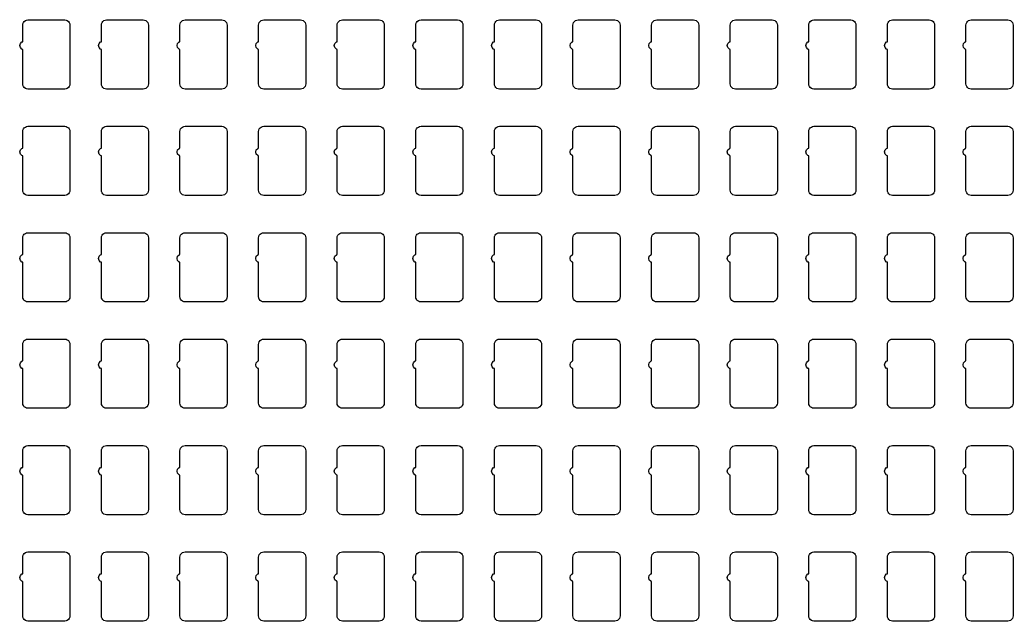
# Model space of a CAD drawing. Extents: x 11 to 212, y 11 to 212.
# Drawn here: x 143.25 to 165.55, y 97.29 to 110.78 of the extents above; entities that cross this region are included whole.
import ezdxf

# ---------------------------------------------------------------- set-up
doc = ezdxf.new("R2010")
doc.units = 0
doc.layers.add('C2', color=7, linetype='continuous')

msp = doc.modelspace()

# ---------------------------------------------------------------- linework, layer by layer
at = {"layer": 'C2'}
for points in [[(144.259, 110.782), (144.289, 110.778), (144.318, 110.767), (144.342, 110.748), (144.361, 110.724), (144.372, 110.695), (144.376, 110.665), (144.376, 109.347), (144.372, 109.317), (144.361, 109.288), (144.342, 109.264), (144.318, 109.245), (144.289, 109.233), (144.259, 109.229), (143.435, 109.229), (143.405, 109.233), (143.376, 109.245), (143.352, 109.264), (143.333, 109.288), (143.322, 109.317), (143.318, 109.347), (143.318, 110.12), (143.3, 110.124), (143.266, 110.159), (143.253, 110.206), (143.266, 110.253), (143.3, 110.287), (143.318, 110.292), (143.318, 110.665), (143.322, 110.695), (143.333, 110.724), (143.352, 110.748), (143.376, 110.767), (143.405, 110.778), (143.435, 110.782)], [(146.024, 110.782), (146.054, 110.778), (146.082, 110.767), (146.107, 110.748), (146.125, 110.724), (146.137, 110.695), (146.141, 110.665), (146.141, 109.347), (146.137, 109.317), (146.125, 109.288), (146.107, 109.264), (146.082, 109.245), (146.054, 109.233), (146.024, 109.229), (145.2, 109.229), (145.17, 109.233), (145.141, 109.245), (145.117, 109.264), (145.098, 109.288), (145.086, 109.317), (145.082, 109.347), (145.082, 110.12), (145.065, 110.124), (145.03, 110.159), (145.018, 110.206), (145.03, 110.253), (145.065, 110.287), (145.082, 110.292), (145.082, 110.665), (145.086, 110.695), (145.098, 110.724), (145.117, 110.748), (145.141, 110.767), (145.17, 110.778), (145.2, 110.782)], [(147.788, 110.782), (147.819, 110.778), (147.847, 110.767), (147.871, 110.748), (147.89, 110.724), (147.902, 110.695), (147.906, 110.665), (147.906, 109.347), (147.902, 109.317), (147.89, 109.288), (147.871, 109.264), (147.847, 109.245), (147.819, 109.233), (147.788, 109.229), (146.965, 109.229), (146.934, 109.233), (146.906, 109.245), (146.882, 109.264), (146.863, 109.288), (146.851, 109.317), (146.847, 109.347), (146.847, 110.12), (146.829, 110.124), (146.795, 110.159), (146.782, 110.206), (146.795, 110.253), (146.829, 110.287), (146.847, 110.292), (146.847, 110.665), (146.851, 110.695), (146.863, 110.724), (146.882, 110.748), (146.906, 110.767), (146.934, 110.778), (146.965, 110.782)], [(149.553, 110.782), (149.583, 110.778), (149.612, 110.767), (149.636, 110.748), (149.655, 110.724), (149.667, 110.695), (149.671, 110.665), (149.671, 109.347), (149.667, 109.317), (149.655, 109.288), (149.636, 109.264), (149.612, 109.245), (149.583, 109.233), (149.553, 109.229), (148.729, 109.229), (148.699, 109.233), (148.671, 109.245), (148.646, 109.264), (148.628, 109.288), (148.616, 109.317), (148.612, 109.347), (148.612, 110.12), (148.594, 110.124), (148.56, 110.159), (148.547, 110.206), (148.56, 110.253), (148.594, 110.287), (148.612, 110.292), (148.612, 110.665), (148.616, 110.695), (148.628, 110.724), (148.646, 110.748), (148.671, 110.767), (148.699, 110.778), (148.729, 110.782)], [(151.318, 110.782), (151.348, 110.778), (151.376, 110.767), (151.401, 110.748), (151.42, 110.724), (151.431, 110.695), (151.435, 110.665), (151.435, 109.347), (151.431, 109.317), (151.42, 109.288), (151.401, 109.264), (151.376, 109.245), (151.348, 109.233), (151.318, 109.229), (150.494, 109.229), (150.464, 109.233), (150.435, 109.245), (150.411, 109.264), (150.392, 109.288), (150.38, 109.317), (150.376, 109.347), (150.376, 110.12), (150.359, 110.124), (150.324, 110.159), (150.312, 110.206), (150.324, 110.253), (150.359, 110.287), (150.376, 110.292), (150.376, 110.665), (150.38, 110.695), (150.392, 110.724), (150.411, 110.748), (150.435, 110.767), (150.464, 110.778), (150.494, 110.782)], [(153.082, 110.782), (153.113, 110.778), (153.141, 110.767), (153.166, 110.748), (153.184, 110.724), (153.196, 110.695), (153.2, 110.665), (153.2, 109.347), (153.196, 109.317), (153.184, 109.288), (153.166, 109.264), (153.141, 109.245), (153.113, 109.233), (153.082, 109.229), (152.259, 109.229), (152.228, 109.233), (152.2, 109.245), (152.176, 109.264), (152.157, 109.288), (152.145, 109.317), (152.141, 109.347), (152.141, 110.12), (152.124, 110.124), (152.089, 110.159), (152.076, 110.206), (152.089, 110.253), (152.124, 110.287), (152.141, 110.292), (152.141, 110.665), (152.145, 110.695), (152.157, 110.724), (152.176, 110.748), (152.2, 110.767), (152.228, 110.778), (152.259, 110.782)], [(154.847, 110.782), (154.878, 110.778), (154.906, 110.767), (154.93, 110.748), (154.949, 110.724), (154.961, 110.695), (154.965, 110.665), (154.965, 109.347), (154.961, 109.317), (154.949, 109.288), (154.93, 109.264), (154.906, 109.245), (154.878, 109.233), (154.847, 109.229), (154.024, 109.229), (153.993, 109.233), (153.965, 109.245), (153.94, 109.264), (153.922, 109.288), (153.91, 109.317), (153.906, 109.347), (153.906, 110.12), (153.888, 110.124), (153.854, 110.159), (153.841, 110.206), (153.854, 110.253), (153.888, 110.287), (153.906, 110.292), (153.906, 110.665), (153.91, 110.695), (153.922, 110.724), (153.94, 110.748), (153.965, 110.767), (153.993, 110.778), (154.024, 110.782)], [(156.612, 110.782), (156.642, 110.778), (156.671, 110.767), (156.695, 110.748), (156.714, 110.724), (156.725, 110.695), (156.729, 110.665), (156.729, 109.347), (156.725, 109.317), (156.714, 109.288), (156.695, 109.264), (156.671, 109.245), (156.642, 109.233), (156.612, 109.229), (155.788, 109.229), (155.758, 109.233), (155.729, 109.245), (155.705, 109.264), (155.686, 109.288), (155.675, 109.317), (155.671, 109.347), (155.671, 110.12), (155.653, 110.124), (155.618, 110.159), (155.606, 110.206), (155.618, 110.253), (155.653, 110.287), (155.671, 110.292), (155.671, 110.665), (155.675, 110.695), (155.686, 110.724), (155.705, 110.748), (155.729, 110.767), (155.758, 110.778), (155.788, 110.782)], [(158.376, 110.782), (158.407, 110.778), (158.435, 110.767), (158.46, 110.748), (158.478, 110.724), (158.49, 110.695), (158.494, 110.665), (158.494, 109.347), (158.49, 109.317), (158.478, 109.288), (158.46, 109.264), (158.435, 109.245), (158.407, 109.233), (158.376, 109.229), (157.553, 109.229), (157.522, 109.233), (157.494, 109.245), (157.47, 109.264), (157.451, 109.288), (157.439, 109.317), (157.435, 109.347), (157.435, 110.12), (157.418, 110.124), (157.383, 110.159), (157.371, 110.206), (157.383, 110.253), (157.418, 110.287), (157.435, 110.292), (157.435, 110.665), (157.439, 110.695), (157.451, 110.724), (157.47, 110.748), (157.494, 110.767), (157.522, 110.778), (157.553, 110.782)], [(160.141, 110.782), (160.172, 110.778), (160.2, 110.767), (160.224, 110.748), (160.243, 110.724), (160.255, 110.695), (160.259, 110.665), (160.259, 109.347), (160.255, 109.317), (160.243, 109.288), (160.224, 109.264), (160.2, 109.245), (160.172, 109.233), (160.141, 109.229), (159.318, 109.229), (159.287, 109.233), (159.259, 109.245), (159.234, 109.264), (159.216, 109.288), (159.204, 109.317), (159.2, 109.347), (159.2, 110.12), (159.182, 110.124), (159.148, 110.159), (159.135, 110.206), (159.148, 110.253), (159.182, 110.287), (159.2, 110.292), (159.2, 110.665), (159.204, 110.695), (159.216, 110.724), (159.234, 110.748), (159.259, 110.767), (159.287, 110.778), (159.318, 110.782)], [(161.906, 110.782), (161.936, 110.778), (161.965, 110.767), (161.989, 110.748), (162.008, 110.724), (162.02, 110.695), (162.024, 110.665), (162.024, 109.347), (162.02, 109.317), (162.008, 109.288), (161.989, 109.264), (161.965, 109.245), (161.936, 109.233), (161.906, 109.229), (161.082, 109.229), (161.052, 109.233), (161.024, 109.245), (160.999, 109.264), (160.98, 109.288), (160.969, 109.317), (160.965, 109.347), (160.965, 110.12), (160.947, 110.124), (160.913, 110.159), (160.9, 110.206), (160.913, 110.253), (160.947, 110.287), (160.965, 110.292), (160.965, 110.665), (160.969, 110.695), (160.98, 110.724), (160.999, 110.748), (161.024, 110.767), (161.052, 110.778), (161.082, 110.782)], [(163.671, 110.782), (163.701, 110.778), (163.729, 110.767), (163.754, 110.748), (163.772, 110.724), (163.784, 110.695), (163.788, 110.665), (163.788, 109.347), (163.784, 109.317), (163.772, 109.288), (163.754, 109.264), (163.729, 109.245), (163.701, 109.233), (163.671, 109.229), (162.847, 109.229), (162.817, 109.233), (162.788, 109.245), (162.764, 109.264), (162.745, 109.288), (162.733, 109.317), (162.729, 109.347), (162.729, 110.12), (162.712, 110.124), (162.677, 110.159), (162.665, 110.206), (162.677, 110.253), (162.712, 110.287), (162.729, 110.292), (162.729, 110.665), (162.733, 110.695), (162.745, 110.724), (162.764, 110.748), (162.788, 110.767), (162.817, 110.778), (162.847, 110.782)], [(165.435, 110.782), (165.466, 110.778), (165.494, 110.767), (165.518, 110.748), (165.537, 110.724), (165.549, 110.695), (165.553, 110.665), (165.553, 109.347), (165.549, 109.317), (165.537, 109.288), (165.518, 109.264), (165.494, 109.245), (165.466, 109.233), (165.435, 109.229), (164.612, 109.229), (164.581, 109.233), (164.553, 109.245), (164.529, 109.264), (164.51, 109.288), (164.498, 109.317), (164.494, 109.347), (164.494, 110.12), (164.476, 110.124), (164.442, 110.159), (164.429, 110.206), (164.442, 110.253), (164.476, 110.287), (164.494, 110.292), (164.494, 110.665), (164.498, 110.695), (164.51, 110.724), (164.529, 110.748), (164.553, 110.767), (164.581, 110.778), (164.612, 110.782)], [(144.259, 108.394), (144.289, 108.39), (144.318, 108.378), (144.342, 108.36), (144.361, 108.335), (144.372, 108.307), (144.376, 108.276), (144.376, 106.959), (144.372, 106.928), (144.361, 106.9), (144.342, 106.876), (144.318, 106.857), (144.289, 106.845), (144.259, 106.841), (143.435, 106.841), (143.405, 106.845), (143.376, 106.857), (143.352, 106.876), (143.333, 106.9), (143.322, 106.928), (143.318, 106.959), (143.318, 107.731), (143.3, 107.736), (143.266, 107.771), (143.253, 107.818), (143.266, 107.865), (143.3, 107.899), (143.318, 107.904), (143.318, 108.276), (143.322, 108.307), (143.333, 108.335), (143.352, 108.36), (143.376, 108.378), (143.405, 108.39), (143.435, 108.394)], [(146.024, 108.394), (146.054, 108.39), (146.082, 108.378), (146.107, 108.36), (146.125, 108.335), (146.137, 108.307), (146.141, 108.276), (146.141, 106.959), (146.137, 106.928), (146.125, 106.9), (146.107, 106.876), (146.082, 106.857), (146.054, 106.845), (146.024, 106.841), (145.2, 106.841), (145.17, 106.845), (145.141, 106.857), (145.117, 106.876), (145.098, 106.9), (145.086, 106.928), (145.082, 106.959), (145.082, 107.731), (145.065, 107.736), (145.03, 107.771), (145.018, 107.818), (145.03, 107.865), (145.065, 107.899), (145.082, 107.904), (145.082, 108.276), (145.086, 108.307), (145.098, 108.335), (145.117, 108.36), (145.141, 108.378), (145.17, 108.39), (145.2, 108.394)], [(147.788, 108.394), (147.819, 108.39), (147.847, 108.378), (147.871, 108.36), (147.89, 108.335), (147.902, 108.307), (147.906, 108.276), (147.906, 106.959), (147.902, 106.928), (147.89, 106.9), (147.871, 106.876), (147.847, 106.857), (147.819, 106.845), (147.788, 106.841), (146.965, 106.841), (146.934, 106.845), (146.906, 106.857), (146.882, 106.876), (146.863, 106.9), (146.851, 106.928), (146.847, 106.959), (146.847, 107.731), (146.829, 107.736), (146.795, 107.771), (146.782, 107.818), (146.795, 107.865), (146.829, 107.899), (146.847, 107.904), (146.847, 108.276), (146.851, 108.307), (146.863, 108.335), (146.882, 108.36), (146.906, 108.378), (146.934, 108.39), (146.965, 108.394)], [(149.553, 108.394), (149.583, 108.39), (149.612, 108.378), (149.636, 108.36), (149.655, 108.335), (149.667, 108.307), (149.671, 108.276), (149.671, 106.959), (149.667, 106.928), (149.655, 106.9), (149.636, 106.876), (149.612, 106.857), (149.583, 106.845), (149.553, 106.841), (148.729, 106.841), (148.699, 106.845), (148.671, 106.857), (148.646, 106.876), (148.628, 106.9), (148.616, 106.928), (148.612, 106.959), (148.612, 107.731), (148.594, 107.736), (148.56, 107.771), (148.547, 107.818), (148.56, 107.865), (148.594, 107.899), (148.612, 107.904), (148.612, 108.276), (148.616, 108.307), (148.628, 108.335), (148.646, 108.36), (148.671, 108.378), (148.699, 108.39), (148.729, 108.394)], [(151.318, 108.394), (151.348, 108.39), (151.376, 108.378), (151.401, 108.36), (151.42, 108.335), (151.431, 108.307), (151.435, 108.276), (151.435, 106.959), (151.431, 106.928), (151.42, 106.9), (151.401, 106.876), (151.376, 106.857), (151.348, 106.845), (151.318, 106.841), (150.494, 106.841), (150.464, 106.845), (150.435, 106.857), (150.411, 106.876), (150.392, 106.9), (150.38, 106.928), (150.376, 106.959), (150.376, 107.731), (150.359, 107.736), (150.324, 107.771), (150.312, 107.818), (150.324, 107.865), (150.359, 107.899), (150.376, 107.904), (150.376, 108.276), (150.38, 108.307), (150.392, 108.335), (150.411, 108.36), (150.435, 108.378), (150.464, 108.39), (150.494, 108.394)], [(153.082, 108.394), (153.113, 108.39), (153.141, 108.378), (153.166, 108.36), (153.184, 108.335), (153.196, 108.307), (153.2, 108.276), (153.2, 106.959), (153.196, 106.928), (153.184, 106.9), (153.166, 106.876), (153.141, 106.857), (153.113, 106.845), (153.082, 106.841), (152.259, 106.841), (152.228, 106.845), (152.2, 106.857), (152.176, 106.876), (152.157, 106.9), (152.145, 106.928), (152.141, 106.959), (152.141, 107.731), (152.124, 107.736), (152.089, 107.771), (152.076, 107.818), (152.089, 107.865), (152.124, 107.899), (152.141, 107.904), (152.141, 108.276), (152.145, 108.307), (152.157, 108.335), (152.176, 108.36), (152.2, 108.378), (152.228, 108.39), (152.259, 108.394)], [(154.847, 108.394), (154.878, 108.39), (154.906, 108.378), (154.93, 108.36), (154.949, 108.335), (154.961, 108.307), (154.965, 108.276), (154.965, 106.959), (154.961, 106.928), (154.949, 106.9), (154.93, 106.876), (154.906, 106.857), (154.878, 106.845), (154.847, 106.841), (154.024, 106.841), (153.993, 106.845), (153.965, 106.857), (153.94, 106.876), (153.922, 106.9), (153.91, 106.928), (153.906, 106.959), (153.906, 107.731), (153.888, 107.736), (153.854, 107.771), (153.841, 107.818), (153.854, 107.865), (153.888, 107.899), (153.906, 107.904), (153.906, 108.276), (153.91, 108.307), (153.922, 108.335), (153.94, 108.36), (153.965, 108.378), (153.993, 108.39), (154.024, 108.394)], [(156.612, 108.394), (156.642, 108.39), (156.671, 108.378), (156.695, 108.36), (156.714, 108.335), (156.725, 108.307), (156.729, 108.276), (156.729, 106.959), (156.725, 106.928), (156.714, 106.9), (156.695, 106.876), (156.671, 106.857), (156.642, 106.845), (156.612, 106.841), (155.788, 106.841), (155.758, 106.845), (155.729, 106.857), (155.705, 106.876), (155.686, 106.9), (155.675, 106.928), (155.671, 106.959), (155.671, 107.731), (155.653, 107.736), (155.618, 107.771), (155.606, 107.818), (155.618, 107.865), (155.653, 107.899), (155.671, 107.904), (155.671, 108.276), (155.675, 108.307), (155.686, 108.335), (155.705, 108.36), (155.729, 108.378), (155.758, 108.39), (155.788, 108.394)], [(158.376, 108.394), (158.407, 108.39), (158.435, 108.378), (158.46, 108.36), (158.478, 108.335), (158.49, 108.307), (158.494, 108.276), (158.494, 106.959), (158.49, 106.928), (158.478, 106.9), (158.46, 106.876), (158.435, 106.857), (158.407, 106.845), (158.376, 106.841), (157.553, 106.841), (157.522, 106.845), (157.494, 106.857), (157.47, 106.876), (157.451, 106.9), (157.439, 106.928), (157.435, 106.959), (157.435, 107.731), (157.418, 107.736), (157.383, 107.771), (157.371, 107.818), (157.383, 107.865), (157.418, 107.899), (157.435, 107.904), (157.435, 108.276), (157.439, 108.307), (157.451, 108.335), (157.47, 108.36), (157.494, 108.378), (157.522, 108.39), (157.553, 108.394)], [(160.141, 108.394), (160.172, 108.39), (160.2, 108.378), (160.224, 108.36), (160.243, 108.335), (160.255, 108.307), (160.259, 108.276), (160.259, 106.959), (160.255, 106.928), (160.243, 106.9), (160.224, 106.876), (160.2, 106.857), (160.172, 106.845), (160.141, 106.841), (159.318, 106.841), (159.287, 106.845), (159.259, 106.857), (159.234, 106.876), (159.216, 106.9), (159.204, 106.928), (159.2, 106.959), (159.2, 107.731), (159.182, 107.736), (159.148, 107.771), (159.135, 107.818), (159.148, 107.865), (159.182, 107.899), (159.2, 107.904), (159.2, 108.276), (159.204, 108.307), (159.216, 108.335), (159.234, 108.36), (159.259, 108.378), (159.287, 108.39), (159.318, 108.394)], [(161.906, 108.394), (161.936, 108.39), (161.965, 108.378), (161.989, 108.36), (162.008, 108.335), (162.02, 108.307), (162.024, 108.276), (162.024, 106.959), (162.02, 106.928), (162.008, 106.9), (161.989, 106.876), (161.965, 106.857), (161.936, 106.845), (161.906, 106.841), (161.082, 106.841), (161.052, 106.845), (161.024, 106.857), (160.999, 106.876), (160.98, 106.9), (160.969, 106.928), (160.965, 106.959), (160.965, 107.731), (160.947, 107.736), (160.913, 107.771), (160.9, 107.818), (160.913, 107.865), (160.947, 107.899), (160.965, 107.904), (160.965, 108.276), (160.969, 108.307), (160.98, 108.335), (160.999, 108.36), (161.024, 108.378), (161.052, 108.39), (161.082, 108.394)], [(163.671, 108.394), (163.701, 108.39), (163.729, 108.378), (163.754, 108.36), (163.772, 108.335), (163.784, 108.307), (163.788, 108.276), (163.788, 106.959), (163.784, 106.928), (163.772, 106.9), (163.754, 106.876), (163.729, 106.857), (163.701, 106.845), (163.671, 106.841), (162.847, 106.841), (162.817, 106.845), (162.788, 106.857), (162.764, 106.876), (162.745, 106.9), (162.733, 106.928), (162.729, 106.959), (162.729, 107.731), (162.712, 107.736), (162.677, 107.771), (162.665, 107.818), (162.677, 107.865), (162.712, 107.899), (162.729, 107.904), (162.729, 108.276), (162.733, 108.307), (162.745, 108.335), (162.764, 108.36), (162.788, 108.378), (162.817, 108.39), (162.847, 108.394)], [(165.435, 108.394), (165.466, 108.39), (165.494, 108.378), (165.518, 108.36), (165.537, 108.335), (165.549, 108.307), (165.553, 108.276), (165.553, 106.959), (165.549, 106.928), (165.537, 106.9), (165.518, 106.876), (165.494, 106.857), (165.466, 106.845), (165.435, 106.841), (164.612, 106.841), (164.581, 106.845), (164.553, 106.857), (164.529, 106.876), (164.51, 106.9), (164.498, 106.928), (164.494, 106.959), (164.494, 107.731), (164.476, 107.736), (164.442, 107.771), (164.429, 107.818), (164.442, 107.865), (164.476, 107.899), (164.494, 107.904), (164.494, 108.276), (164.498, 108.307), (164.51, 108.335), (164.529, 108.36), (164.553, 108.378), (164.581, 108.39), (164.612, 108.394)], [(144.259, 106.006), (144.289, 106.002), (144.318, 105.99), (144.342, 105.971), (144.361, 105.947), (144.372, 105.919), (144.376, 105.888), (144.376, 104.571), (144.372, 104.54), (144.361, 104.512), (144.342, 104.487), (144.318, 104.469), (144.289, 104.457), (144.259, 104.453), (143.435, 104.453), (143.405, 104.457), (143.376, 104.469), (143.352, 104.487), (143.333, 104.512), (143.322, 104.54), (143.318, 104.571), (143.318, 105.343), (143.3, 105.348), (143.266, 105.382), (143.253, 105.429), (143.266, 105.476), (143.3, 105.511), (143.318, 105.516), (143.318, 105.888), (143.322, 105.919), (143.333, 105.947), (143.352, 105.971), (143.376, 105.99), (143.405, 106.002), (143.435, 106.006)], [(146.024, 106.006), (146.054, 106.002), (146.082, 105.99), (146.107, 105.971), (146.125, 105.947), (146.137, 105.919), (146.141, 105.888), (146.141, 104.571), (146.137, 104.54), (146.125, 104.512), (146.107, 104.487), (146.082, 104.469), (146.054, 104.457), (146.024, 104.453), (145.2, 104.453), (145.17, 104.457), (145.141, 104.469), (145.117, 104.487), (145.098, 104.512), (145.086, 104.54), (145.082, 104.571), (145.082, 105.343), (145.065, 105.348), (145.03, 105.382), (145.018, 105.429), (145.03, 105.476), (145.065, 105.511), (145.082, 105.516), (145.082, 105.888), (145.086, 105.919), (145.098, 105.947), (145.117, 105.971), (145.141, 105.99), (145.17, 106.002), (145.2, 106.006)], [(147.788, 106.006), (147.819, 106.002), (147.847, 105.99), (147.871, 105.971), (147.89, 105.947), (147.902, 105.919), (147.906, 105.888), (147.906, 104.571), (147.902, 104.54), (147.89, 104.512), (147.871, 104.487), (147.847, 104.469), (147.819, 104.457), (147.788, 104.453), (146.965, 104.453), (146.934, 104.457), (146.906, 104.469), (146.882, 104.487), (146.863, 104.512), (146.851, 104.54), (146.847, 104.571), (146.847, 105.343), (146.829, 105.348), (146.795, 105.382), (146.782, 105.429), (146.795, 105.476), (146.829, 105.511), (146.847, 105.516), (146.847, 105.888), (146.851, 105.919), (146.863, 105.947), (146.882, 105.971), (146.906, 105.99), (146.934, 106.002), (146.965, 106.006)], [(149.553, 106.006), (149.583, 106.002), (149.612, 105.99), (149.636, 105.971), (149.655, 105.947), (149.667, 105.919), (149.671, 105.888), (149.671, 104.571), (149.667, 104.54), (149.655, 104.512), (149.636, 104.487), (149.612, 104.469), (149.583, 104.457), (149.553, 104.453), (148.729, 104.453), (148.699, 104.457), (148.671, 104.469), (148.646, 104.487), (148.628, 104.512), (148.616, 104.54), (148.612, 104.571), (148.612, 105.343), (148.594, 105.348), (148.56, 105.382), (148.547, 105.429), (148.56, 105.476), (148.594, 105.511), (148.612, 105.516), (148.612, 105.888), (148.616, 105.919), (148.628, 105.947), (148.646, 105.971), (148.671, 105.99), (148.699, 106.002), (148.729, 106.006)], [(151.318, 106.006), (151.348, 106.002), (151.376, 105.99), (151.401, 105.971), (151.42, 105.947), (151.431, 105.919), (151.435, 105.888), (151.435, 104.571), (151.431, 104.54), (151.42, 104.512), (151.401, 104.487), (151.376, 104.469), (151.348, 104.457), (151.318, 104.453), (150.494, 104.453), (150.464, 104.457), (150.435, 104.469), (150.411, 104.487), (150.392, 104.512), (150.38, 104.54), (150.376, 104.571), (150.376, 105.343), (150.359, 105.348), (150.324, 105.382), (150.312, 105.429), (150.324, 105.476), (150.359, 105.511), (150.376, 105.516), (150.376, 105.888), (150.38, 105.919), (150.392, 105.947), (150.411, 105.971), (150.435, 105.99), (150.464, 106.002), (150.494, 106.006)], [(153.082, 106.006), (153.113, 106.002), (153.141, 105.99), (153.166, 105.971), (153.184, 105.947), (153.196, 105.919), (153.2, 105.888), (153.2, 104.571), (153.196, 104.54), (153.184, 104.512), (153.166, 104.487), (153.141, 104.469), (153.113, 104.457), (153.082, 104.453), (152.259, 104.453), (152.228, 104.457), (152.2, 104.469), (152.176, 104.487), (152.157, 104.512), (152.145, 104.54), (152.141, 104.571), (152.141, 105.343), (152.124, 105.348), (152.089, 105.382), (152.076, 105.429), (152.089, 105.476), (152.124, 105.511), (152.141, 105.516), (152.141, 105.888), (152.145, 105.919), (152.157, 105.947), (152.176, 105.971), (152.2, 105.99), (152.228, 106.002), (152.259, 106.006)], [(154.847, 106.006), (154.878, 106.002), (154.906, 105.99), (154.93, 105.971), (154.949, 105.947), (154.961, 105.919), (154.965, 105.888), (154.965, 104.571), (154.961, 104.54), (154.949, 104.512), (154.93, 104.487), (154.906, 104.469), (154.878, 104.457), (154.847, 104.453), (154.024, 104.453), (153.993, 104.457), (153.965, 104.469), (153.94, 104.487), (153.922, 104.512), (153.91, 104.54), (153.906, 104.571), (153.906, 105.343), (153.888, 105.348), (153.854, 105.382), (153.841, 105.429), (153.854, 105.476), (153.888, 105.511), (153.906, 105.516), (153.906, 105.888), (153.91, 105.919), (153.922, 105.947), (153.94, 105.971), (153.965, 105.99), (153.993, 106.002), (154.024, 106.006)], [(156.612, 106.006), (156.642, 106.002), (156.671, 105.99), (156.695, 105.971), (156.714, 105.947), (156.725, 105.919), (156.729, 105.888), (156.729, 104.571), (156.725, 104.54), (156.714, 104.512), (156.695, 104.487), (156.671, 104.469), (156.642, 104.457), (156.612, 104.453), (155.788, 104.453), (155.758, 104.457), (155.729, 104.469), (155.705, 104.487), (155.686, 104.512), (155.675, 104.54), (155.671, 104.571), (155.671, 105.343), (155.653, 105.348), (155.618, 105.382), (155.606, 105.429), (155.618, 105.476), (155.653, 105.511), (155.671, 105.516), (155.671, 105.888), (155.675, 105.919), (155.686, 105.947), (155.705, 105.971), (155.729, 105.99), (155.758, 106.002), (155.788, 106.006)], [(158.376, 106.006), (158.407, 106.002), (158.435, 105.99), (158.46, 105.971), (158.478, 105.947), (158.49, 105.919), (158.494, 105.888), (158.494, 104.571), (158.49, 104.54), (158.478, 104.512), (158.46, 104.487), (158.435, 104.469), (158.407, 104.457), (158.376, 104.453), (157.553, 104.453), (157.522, 104.457), (157.494, 104.469), (157.47, 104.487), (157.451, 104.512), (157.439, 104.54), (157.435, 104.571), (157.435, 105.343), (157.418, 105.348), (157.383, 105.382), (157.371, 105.429), (157.383, 105.476), (157.418, 105.511), (157.435, 105.516), (157.435, 105.888), (157.439, 105.919), (157.451, 105.947), (157.47, 105.971), (157.494, 105.99), (157.522, 106.002), (157.553, 106.006)], [(160.141, 106.006), (160.172, 106.002), (160.2, 105.99), (160.224, 105.971), (160.243, 105.947), (160.255, 105.919), (160.259, 105.888), (160.259, 104.571), (160.255, 104.54), (160.243, 104.512), (160.224, 104.487), (160.2, 104.469), (160.172, 104.457), (160.141, 104.453), (159.318, 104.453), (159.287, 104.457), (159.259, 104.469), (159.234, 104.487), (159.216, 104.512), (159.204, 104.54), (159.2, 104.571), (159.2, 105.343), (159.182, 105.348), (159.148, 105.382), (159.135, 105.429), (159.148, 105.476), (159.182, 105.511), (159.2, 105.516), (159.2, 105.888), (159.204, 105.919), (159.216, 105.947), (159.234, 105.971), (159.259, 105.99), (159.287, 106.002), (159.318, 106.006)], [(161.906, 106.006), (161.936, 106.002), (161.965, 105.99), (161.989, 105.971), (162.008, 105.947), (162.02, 105.919), (162.024, 105.888), (162.024, 104.571), (162.02, 104.54), (162.008, 104.512), (161.989, 104.487), (161.965, 104.469), (161.936, 104.457), (161.906, 104.453), (161.082, 104.453), (161.052, 104.457), (161.024, 104.469), (160.999, 104.487), (160.98, 104.512), (160.969, 104.54), (160.965, 104.571), (160.965, 105.343), (160.947, 105.348), (160.913, 105.382), (160.9, 105.429), (160.913, 105.476), (160.947, 105.511), (160.965, 105.516), (160.965, 105.888), (160.969, 105.919), (160.98, 105.947), (160.999, 105.971), (161.024, 105.99), (161.052, 106.002), (161.082, 106.006)], [(163.671, 106.006), (163.701, 106.002), (163.729, 105.99), (163.754, 105.971), (163.772, 105.947), (163.784, 105.919), (163.788, 105.888), (163.788, 104.571), (163.784, 104.54), (163.772, 104.512), (163.754, 104.487), (163.729, 104.469), (163.701, 104.457), (163.671, 104.453), (162.847, 104.453), (162.817, 104.457), (162.788, 104.469), (162.764, 104.487), (162.745, 104.512), (162.733, 104.54), (162.729, 104.571), (162.729, 105.343), (162.712, 105.348), (162.677, 105.382), (162.665, 105.429), (162.677, 105.476), (162.712, 105.511), (162.729, 105.516), (162.729, 105.888), (162.733, 105.919), (162.745, 105.947), (162.764, 105.971), (162.788, 105.99), (162.817, 106.002), (162.847, 106.006)], [(165.435, 106.006), (165.466, 106.002), (165.494, 105.99), (165.518, 105.971), (165.537, 105.947), (165.549, 105.919), (165.553, 105.888), (165.553, 104.571), (165.549, 104.54), (165.537, 104.512), (165.518, 104.487), (165.494, 104.469), (165.466, 104.457), (165.435, 104.453), (164.612, 104.453), (164.581, 104.457), (164.553, 104.469), (164.529, 104.487), (164.51, 104.512), (164.498, 104.54), (164.494, 104.571), (164.494, 105.343), (164.476, 105.348), (164.442, 105.382), (164.429, 105.429), (164.442, 105.476), (164.476, 105.511), (164.494, 105.516), (164.494, 105.888), (164.498, 105.919), (164.51, 105.947), (164.529, 105.971), (164.553, 105.99), (164.581, 106.002), (164.612, 106.006)], [(144.259, 103.618), (144.289, 103.614), (144.318, 103.602), (144.342, 103.583), (144.361, 103.559), (144.372, 103.53), (144.376, 103.5), (144.376, 102.182), (144.372, 102.152), (144.361, 102.124), (144.342, 102.099), (144.318, 102.08), (144.289, 102.069), (144.259, 102.065), (143.435, 102.065), (143.405, 102.069), (143.376, 102.08), (143.352, 102.099), (143.333, 102.124), (143.322, 102.152), (143.318, 102.182), (143.318, 102.955), (143.3, 102.96), (143.266, 102.994), (143.253, 103.041), (143.266, 103.088), (143.3, 103.123), (143.318, 103.127), (143.318, 103.5), (143.322, 103.53), (143.333, 103.559), (143.352, 103.583), (143.376, 103.602), (143.405, 103.614), (143.435, 103.618)], [(146.024, 103.618), (146.054, 103.614), (146.082, 103.602), (146.107, 103.583), (146.125, 103.559), (146.137, 103.53), (146.141, 103.5), (146.141, 102.182), (146.137, 102.152), (146.125, 102.124), (146.107, 102.099), (146.082, 102.08), (146.054, 102.069), (146.024, 102.065), (145.2, 102.065), (145.17, 102.069), (145.141, 102.08), (145.117, 102.099), (145.098, 102.124), (145.086, 102.152), (145.082, 102.182), (145.082, 102.955), (145.065, 102.96), (145.03, 102.994), (145.018, 103.041), (145.03, 103.088), (145.065, 103.123), (145.082, 103.127), (145.082, 103.5), (145.086, 103.53), (145.098, 103.559), (145.117, 103.583), (145.141, 103.602), (145.17, 103.614), (145.2, 103.618)], [(147.788, 103.618), (147.819, 103.614), (147.847, 103.602), (147.871, 103.583), (147.89, 103.559), (147.902, 103.53), (147.906, 103.5), (147.906, 102.182), (147.902, 102.152), (147.89, 102.124), (147.871, 102.099), (147.847, 102.08), (147.819, 102.069), (147.788, 102.065), (146.965, 102.065), (146.934, 102.069), (146.906, 102.08), (146.882, 102.099), (146.863, 102.124), (146.851, 102.152), (146.847, 102.182), (146.847, 102.955), (146.829, 102.96), (146.795, 102.994), (146.782, 103.041), (146.795, 103.088), (146.829, 103.123), (146.847, 103.127), (146.847, 103.5), (146.851, 103.53), (146.863, 103.559), (146.882, 103.583), (146.906, 103.602), (146.934, 103.614), (146.965, 103.618)], [(149.553, 103.618), (149.583, 103.614), (149.612, 103.602), (149.636, 103.583), (149.655, 103.559), (149.667, 103.53), (149.671, 103.5), (149.671, 102.182), (149.667, 102.152), (149.655, 102.124), (149.636, 102.099), (149.612, 102.08), (149.583, 102.069), (149.553, 102.065), (148.729, 102.065), (148.699, 102.069), (148.671, 102.08), (148.646, 102.099), (148.628, 102.124), (148.616, 102.152), (148.612, 102.182), (148.612, 102.955), (148.594, 102.96), (148.56, 102.994), (148.547, 103.041), (148.56, 103.088), (148.594, 103.123), (148.612, 103.127), (148.612, 103.5), (148.616, 103.53), (148.628, 103.559), (148.646, 103.583), (148.671, 103.602), (148.699, 103.614), (148.729, 103.618)], [(151.318, 103.618), (151.348, 103.614), (151.376, 103.602), (151.401, 103.583), (151.42, 103.559), (151.431, 103.53), (151.435, 103.5), (151.435, 102.182), (151.431, 102.152), (151.42, 102.124), (151.401, 102.099), (151.376, 102.08), (151.348, 102.069), (151.318, 102.065), (150.494, 102.065), (150.464, 102.069), (150.435, 102.08), (150.411, 102.099), (150.392, 102.124), (150.38, 102.152), (150.376, 102.182), (150.376, 102.955), (150.359, 102.96), (150.324, 102.994), (150.312, 103.041), (150.324, 103.088), (150.359, 103.123), (150.376, 103.127), (150.376, 103.5), (150.38, 103.53), (150.392, 103.559), (150.411, 103.583), (150.435, 103.602), (150.464, 103.614), (150.494, 103.618)], [(153.082, 103.618), (153.113, 103.614), (153.141, 103.602), (153.166, 103.583), (153.184, 103.559), (153.196, 103.53), (153.2, 103.5), (153.2, 102.182), (153.196, 102.152), (153.184, 102.124), (153.166, 102.099), (153.141, 102.08), (153.113, 102.069), (153.082, 102.065), (152.259, 102.065), (152.228, 102.069), (152.2, 102.08), (152.176, 102.099), (152.157, 102.124), (152.145, 102.152), (152.141, 102.182), (152.141, 102.955), (152.124, 102.96), (152.089, 102.994), (152.076, 103.041), (152.089, 103.088), (152.124, 103.123), (152.141, 103.127), (152.141, 103.5), (152.145, 103.53), (152.157, 103.559), (152.176, 103.583), (152.2, 103.602), (152.228, 103.614), (152.259, 103.618)], [(154.847, 103.618), (154.878, 103.614), (154.906, 103.602), (154.93, 103.583), (154.949, 103.559), (154.961, 103.53), (154.965, 103.5), (154.965, 102.182), (154.961, 102.152), (154.949, 102.124), (154.93, 102.099), (154.906, 102.08), (154.878, 102.069), (154.847, 102.065), (154.024, 102.065), (153.993, 102.069), (153.965, 102.08), (153.94, 102.099), (153.922, 102.124), (153.91, 102.152), (153.906, 102.182), (153.906, 102.955), (153.888, 102.96), (153.854, 102.994), (153.841, 103.041), (153.854, 103.088), (153.888, 103.123), (153.906, 103.127), (153.906, 103.5), (153.91, 103.53), (153.922, 103.559), (153.94, 103.583), (153.965, 103.602), (153.993, 103.614), (154.024, 103.618)], [(156.612, 103.618), (156.642, 103.614), (156.671, 103.602), (156.695, 103.583), (156.714, 103.559), (156.725, 103.53), (156.729, 103.5), (156.729, 102.182), (156.725, 102.152), (156.714, 102.124), (156.695, 102.099), (156.671, 102.08), (156.642, 102.069), (156.612, 102.065), (155.788, 102.065), (155.758, 102.069), (155.729, 102.08), (155.705, 102.099), (155.686, 102.124), (155.675, 102.152), (155.671, 102.182), (155.671, 102.955), (155.653, 102.96), (155.618, 102.994), (155.606, 103.041), (155.618, 103.088), (155.653, 103.123), (155.671, 103.127), (155.671, 103.5), (155.675, 103.53), (155.686, 103.559), (155.705, 103.583), (155.729, 103.602), (155.758, 103.614), (155.788, 103.618)], [(158.376, 103.618), (158.407, 103.614), (158.435, 103.602), (158.46, 103.583), (158.478, 103.559), (158.49, 103.53), (158.494, 103.5), (158.494, 102.182), (158.49, 102.152), (158.478, 102.124), (158.46, 102.099), (158.435, 102.08), (158.407, 102.069), (158.376, 102.065), (157.553, 102.065), (157.522, 102.069), (157.494, 102.08), (157.47, 102.099), (157.451, 102.124), (157.439, 102.152), (157.435, 102.182), (157.435, 102.955), (157.418, 102.96), (157.383, 102.994), (157.371, 103.041), (157.383, 103.088), (157.418, 103.123), (157.435, 103.127), (157.435, 103.5), (157.439, 103.53), (157.451, 103.559), (157.47, 103.583), (157.494, 103.602), (157.522, 103.614), (157.553, 103.618)], [(160.141, 103.618), (160.172, 103.614), (160.2, 103.602), (160.224, 103.583), (160.243, 103.559), (160.255, 103.53), (160.259, 103.5), (160.259, 102.182), (160.255, 102.152), (160.243, 102.124), (160.224, 102.099), (160.2, 102.08), (160.172, 102.069), (160.141, 102.065), (159.318, 102.065), (159.287, 102.069), (159.259, 102.08), (159.234, 102.099), (159.216, 102.124), (159.204, 102.152), (159.2, 102.182), (159.2, 102.955), (159.182, 102.96), (159.148, 102.994), (159.135, 103.041), (159.148, 103.088), (159.182, 103.123), (159.2, 103.127), (159.2, 103.5), (159.204, 103.53), (159.216, 103.559), (159.234, 103.583), (159.259, 103.602), (159.287, 103.614), (159.318, 103.618)], [(161.906, 103.618), (161.936, 103.614), (161.965, 103.602), (161.989, 103.583), (162.008, 103.559), (162.02, 103.53), (162.024, 103.5), (162.024, 102.182), (162.02, 102.152), (162.008, 102.124), (161.989, 102.099), (161.965, 102.08), (161.936, 102.069), (161.906, 102.065), (161.082, 102.065), (161.052, 102.069), (161.024, 102.08), (160.999, 102.099), (160.98, 102.124), (160.969, 102.152), (160.965, 102.182), (160.965, 102.955), (160.947, 102.96), (160.913, 102.994), (160.9, 103.041), (160.913, 103.088), (160.947, 103.123), (160.965, 103.127), (160.965, 103.5), (160.969, 103.53), (160.98, 103.559), (160.999, 103.583), (161.024, 103.602), (161.052, 103.614), (161.082, 103.618)], [(163.671, 103.618), (163.701, 103.614), (163.729, 103.602), (163.754, 103.583), (163.772, 103.559), (163.784, 103.53), (163.788, 103.5), (163.788, 102.182), (163.784, 102.152), (163.772, 102.124), (163.754, 102.099), (163.729, 102.08), (163.701, 102.069), (163.671, 102.065), (162.847, 102.065), (162.817, 102.069), (162.788, 102.08), (162.764, 102.099), (162.745, 102.124), (162.733, 102.152), (162.729, 102.182), (162.729, 102.955), (162.712, 102.96), (162.677, 102.994), (162.665, 103.041), (162.677, 103.088), (162.712, 103.123), (162.729, 103.127), (162.729, 103.5), (162.733, 103.53), (162.745, 103.559), (162.764, 103.583), (162.788, 103.602), (162.817, 103.614), (162.847, 103.618)], [(165.435, 103.618), (165.466, 103.614), (165.494, 103.602), (165.518, 103.583), (165.537, 103.559), (165.549, 103.53), (165.553, 103.5), (165.553, 102.182), (165.549, 102.152), (165.537, 102.124), (165.518, 102.099), (165.494, 102.08), (165.466, 102.069), (165.435, 102.065), (164.612, 102.065), (164.581, 102.069), (164.553, 102.08), (164.529, 102.099), (164.51, 102.124), (164.498, 102.152), (164.494, 102.182), (164.494, 102.955), (164.476, 102.96), (164.442, 102.994), (164.429, 103.041), (164.442, 103.088), (164.476, 103.123), (164.494, 103.127), (164.494, 103.5), (164.498, 103.53), (164.51, 103.559), (164.529, 103.583), (164.553, 103.602), (164.581, 103.614), (164.612, 103.618)], [(144.259, 101.229), (144.289, 101.225), (144.318, 101.214), (144.342, 101.195), (144.361, 101.171), (144.372, 101.142), (144.376, 101.112), (144.376, 99.794), (144.372, 99.764), (144.361, 99.735), (144.342, 99.711), (144.318, 99.692), (144.289, 99.68), (144.259, 99.676), (143.435, 99.676), (143.405, 99.68), (143.376, 99.692), (143.352, 99.711), (143.333, 99.735), (143.322, 99.764), (143.318, 99.794), (143.318, 100.567), (143.3, 100.571), (143.266, 100.606), (143.253, 100.653), (143.266, 100.7), (143.3, 100.734), (143.318, 100.739), (143.318, 101.112), (143.322, 101.142), (143.333, 101.171), (143.352, 101.195), (143.376, 101.214), (143.405, 101.225), (143.435, 101.229)], [(146.024, 101.229), (146.054, 101.225), (146.082, 101.214), (146.107, 101.195), (146.125, 101.171), (146.137, 101.142), (146.141, 101.112), (146.141, 99.794), (146.137, 99.764), (146.125, 99.735), (146.107, 99.711), (146.082, 99.692), (146.054, 99.68), (146.024, 99.676), (145.2, 99.676), (145.17, 99.68), (145.141, 99.692), (145.117, 99.711), (145.098, 99.735), (145.086, 99.764), (145.082, 99.794), (145.082, 100.567), (145.065, 100.571), (145.03, 100.606), (145.018, 100.653), (145.03, 100.7), (145.065, 100.734), (145.082, 100.739), (145.082, 101.112), (145.086, 101.142), (145.098, 101.171), (145.117, 101.195), (145.141, 101.214), (145.17, 101.225), (145.2, 101.229)], [(147.788, 101.229), (147.819, 101.225), (147.847, 101.214), (147.871, 101.195), (147.89, 101.171), (147.902, 101.142), (147.906, 101.112), (147.906, 99.794), (147.902, 99.764), (147.89, 99.735), (147.871, 99.711), (147.847, 99.692), (147.819, 99.68), (147.788, 99.676), (146.965, 99.676), (146.934, 99.68), (146.906, 99.692), (146.882, 99.711), (146.863, 99.735), (146.851, 99.764), (146.847, 99.794), (146.847, 100.567), (146.829, 100.571), (146.795, 100.606), (146.782, 100.653), (146.795, 100.7), (146.829, 100.734), (146.847, 100.739), (146.847, 101.112), (146.851, 101.142), (146.863, 101.171), (146.882, 101.195), (146.906, 101.214), (146.934, 101.225), (146.965, 101.229)], [(149.553, 101.229), (149.583, 101.225), (149.612, 101.214), (149.636, 101.195), (149.655, 101.171), (149.667, 101.142), (149.671, 101.112), (149.671, 99.794), (149.667, 99.764), (149.655, 99.735), (149.636, 99.711), (149.612, 99.692), (149.583, 99.68), (149.553, 99.676), (148.729, 99.676), (148.699, 99.68), (148.671, 99.692), (148.646, 99.711), (148.628, 99.735), (148.616, 99.764), (148.612, 99.794), (148.612, 100.567), (148.594, 100.571), (148.56, 100.606), (148.547, 100.653), (148.56, 100.7), (148.594, 100.734), (148.612, 100.739), (148.612, 101.112), (148.616, 101.142), (148.628, 101.171), (148.646, 101.195), (148.671, 101.214), (148.699, 101.225), (148.729, 101.229)], [(151.318, 101.229), (151.348, 101.225), (151.376, 101.214), (151.401, 101.195), (151.42, 101.171), (151.431, 101.142), (151.435, 101.112), (151.435, 99.794), (151.431, 99.764), (151.42, 99.735), (151.401, 99.711), (151.376, 99.692), (151.348, 99.68), (151.318, 99.676), (150.494, 99.676), (150.464, 99.68), (150.435, 99.692), (150.411, 99.711), (150.392, 99.735), (150.38, 99.764), (150.376, 99.794), (150.376, 100.567), (150.359, 100.571), (150.324, 100.606), (150.312, 100.653), (150.324, 100.7), (150.359, 100.734), (150.376, 100.739), (150.376, 101.112), (150.38, 101.142), (150.392, 101.171), (150.411, 101.195), (150.435, 101.214), (150.464, 101.225), (150.494, 101.229)], [(153.082, 101.229), (153.113, 101.225), (153.141, 101.214), (153.166, 101.195), (153.184, 101.171), (153.196, 101.142), (153.2, 101.112), (153.2, 99.794), (153.196, 99.764), (153.184, 99.735), (153.166, 99.711), (153.141, 99.692), (153.113, 99.68), (153.082, 99.676), (152.259, 99.676), (152.228, 99.68), (152.2, 99.692), (152.176, 99.711), (152.157, 99.735), (152.145, 99.764), (152.141, 99.794), (152.141, 100.567), (152.124, 100.571), (152.089, 100.606), (152.076, 100.653), (152.089, 100.7), (152.124, 100.734), (152.141, 100.739), (152.141, 101.112), (152.145, 101.142), (152.157, 101.171), (152.176, 101.195), (152.2, 101.214), (152.228, 101.225), (152.259, 101.229)], [(154.847, 101.229), (154.878, 101.225), (154.906, 101.214), (154.93, 101.195), (154.949, 101.171), (154.961, 101.142), (154.965, 101.112), (154.965, 99.794), (154.961, 99.764), (154.949, 99.735), (154.93, 99.711), (154.906, 99.692), (154.878, 99.68), (154.847, 99.676), (154.024, 99.676), (153.993, 99.68), (153.965, 99.692), (153.94, 99.711), (153.922, 99.735), (153.91, 99.764), (153.906, 99.794), (153.906, 100.567), (153.888, 100.571), (153.854, 100.606), (153.841, 100.653), (153.854, 100.7), (153.888, 100.734), (153.906, 100.739), (153.906, 101.112), (153.91, 101.142), (153.922, 101.171), (153.94, 101.195), (153.965, 101.214), (153.993, 101.225), (154.024, 101.229)], [(156.612, 101.229), (156.642, 101.225), (156.671, 101.214), (156.695, 101.195), (156.714, 101.171), (156.725, 101.142), (156.729, 101.112), (156.729, 99.794), (156.725, 99.764), (156.714, 99.735), (156.695, 99.711), (156.671, 99.692), (156.642, 99.68), (156.612, 99.676), (155.788, 99.676), (155.758, 99.68), (155.729, 99.692), (155.705, 99.711), (155.686, 99.735), (155.675, 99.764), (155.671, 99.794), (155.671, 100.567), (155.653, 100.571), (155.618, 100.606), (155.606, 100.653), (155.618, 100.7), (155.653, 100.734), (155.671, 100.739), (155.671, 101.112), (155.675, 101.142), (155.686, 101.171), (155.705, 101.195), (155.729, 101.214), (155.758, 101.225), (155.788, 101.229)], [(158.376, 101.229), (158.407, 101.225), (158.435, 101.214), (158.46, 101.195), (158.478, 101.171), (158.49, 101.142), (158.494, 101.112), (158.494, 99.794), (158.49, 99.764), (158.478, 99.735), (158.46, 99.711), (158.435, 99.692), (158.407, 99.68), (158.376, 99.676), (157.553, 99.676), (157.522, 99.68), (157.494, 99.692), (157.47, 99.711), (157.451, 99.735), (157.439, 99.764), (157.435, 99.794), (157.435, 100.567), (157.418, 100.571), (157.383, 100.606), (157.371, 100.653), (157.383, 100.7), (157.418, 100.734), (157.435, 100.739), (157.435, 101.112), (157.439, 101.142), (157.451, 101.171), (157.47, 101.195), (157.494, 101.214), (157.522, 101.225), (157.553, 101.229)], [(160.141, 101.229), (160.172, 101.225), (160.2, 101.214), (160.224, 101.195), (160.243, 101.171), (160.255, 101.142), (160.259, 101.112), (160.259, 99.794), (160.255, 99.764), (160.243, 99.735), (160.224, 99.711), (160.2, 99.692), (160.172, 99.68), (160.141, 99.676), (159.318, 99.676), (159.287, 99.68), (159.259, 99.692), (159.234, 99.711), (159.216, 99.735), (159.204, 99.764), (159.2, 99.794), (159.2, 100.567), (159.182, 100.571), (159.148, 100.606), (159.135, 100.653), (159.148, 100.7), (159.182, 100.734), (159.2, 100.739), (159.2, 101.112), (159.204, 101.142), (159.216, 101.171), (159.234, 101.195), (159.259, 101.214), (159.287, 101.225), (159.318, 101.229)], [(161.906, 101.229), (161.936, 101.225), (161.965, 101.214), (161.989, 101.195), (162.008, 101.171), (162.02, 101.142), (162.024, 101.112), (162.024, 99.794), (162.02, 99.764), (162.008, 99.735), (161.989, 99.711), (161.965, 99.692), (161.936, 99.68), (161.906, 99.676), (161.082, 99.676), (161.052, 99.68), (161.024, 99.692), (160.999, 99.711), (160.98, 99.735), (160.969, 99.764), (160.965, 99.794), (160.965, 100.567), (160.947, 100.571), (160.913, 100.606), (160.9, 100.653), (160.913, 100.7), (160.947, 100.734), (160.965, 100.739), (160.965, 101.112), (160.969, 101.142), (160.98, 101.171), (160.999, 101.195), (161.024, 101.214), (161.052, 101.225), (161.082, 101.229)], [(163.671, 101.229), (163.701, 101.225), (163.729, 101.214), (163.754, 101.195), (163.772, 101.171), (163.784, 101.142), (163.788, 101.112), (163.788, 99.794), (163.784, 99.764), (163.772, 99.735), (163.754, 99.711), (163.729, 99.692), (163.701, 99.68), (163.671, 99.676), (162.847, 99.676), (162.817, 99.68), (162.788, 99.692), (162.764, 99.711), (162.745, 99.735), (162.733, 99.764), (162.729, 99.794), (162.729, 100.567), (162.712, 100.571), (162.677, 100.606), (162.665, 100.653), (162.677, 100.7), (162.712, 100.734), (162.729, 100.739), (162.729, 101.112), (162.733, 101.142), (162.745, 101.171), (162.764, 101.195), (162.788, 101.214), (162.817, 101.225), (162.847, 101.229)], [(165.435, 101.229), (165.466, 101.225), (165.494, 101.214), (165.518, 101.195), (165.537, 101.171), (165.549, 101.142), (165.553, 101.112), (165.553, 99.794), (165.549, 99.764), (165.537, 99.735), (165.518, 99.711), (165.494, 99.692), (165.466, 99.68), (165.435, 99.676), (164.612, 99.676), (164.581, 99.68), (164.553, 99.692), (164.529, 99.711), (164.51, 99.735), (164.498, 99.764), (164.494, 99.794), (164.494, 100.567), (164.476, 100.571), (164.442, 100.606), (164.429, 100.653), (164.442, 100.7), (164.476, 100.734), (164.494, 100.739), (164.494, 101.112), (164.498, 101.142), (164.51, 101.171), (164.529, 101.195), (164.553, 101.214), (164.581, 101.225), (164.612, 101.229)], [(144.259, 98.841), (144.289, 98.837), (144.318, 98.825), (144.342, 98.807), (144.361, 98.782), (144.372, 98.754), (144.376, 98.724), (144.376, 97.406), (144.372, 97.375), (144.361, 97.347), (144.342, 97.323), (144.318, 97.304), (144.289, 97.292), (144.259, 97.288), (143.435, 97.288), (143.405, 97.292), (143.376, 97.304), (143.352, 97.323), (143.333, 97.347), (143.322, 97.375), (143.318, 97.406), (143.318, 98.178), (143.3, 98.183), (143.266, 98.218), (143.253, 98.265), (143.266, 98.312), (143.3, 98.346), (143.318, 98.351), (143.318, 98.724), (143.322, 98.754), (143.333, 98.782), (143.352, 98.807), (143.376, 98.825), (143.405, 98.837), (143.435, 98.841)], [(146.024, 98.841), (146.054, 98.837), (146.082, 98.825), (146.107, 98.807), (146.125, 98.782), (146.137, 98.754), (146.141, 98.724), (146.141, 97.406), (146.137, 97.375), (146.125, 97.347), (146.107, 97.323), (146.082, 97.304), (146.054, 97.292), (146.024, 97.288), (145.2, 97.288), (145.17, 97.292), (145.141, 97.304), (145.117, 97.323), (145.098, 97.347), (145.086, 97.375), (145.082, 97.406), (145.082, 98.178), (145.065, 98.183), (145.03, 98.218), (145.018, 98.265), (145.03, 98.312), (145.065, 98.346), (145.082, 98.351), (145.082, 98.724), (145.086, 98.754), (145.098, 98.782), (145.117, 98.807), (145.141, 98.825), (145.17, 98.837), (145.2, 98.841)], [(147.788, 98.841), (147.819, 98.837), (147.847, 98.825), (147.871, 98.807), (147.89, 98.782), (147.902, 98.754), (147.906, 98.724), (147.906, 97.406), (147.902, 97.375), (147.89, 97.347), (147.871, 97.323), (147.847, 97.304), (147.819, 97.292), (147.788, 97.288), (146.965, 97.288), (146.934, 97.292), (146.906, 97.304), (146.882, 97.323), (146.863, 97.347), (146.851, 97.375), (146.847, 97.406), (146.847, 98.178), (146.829, 98.183), (146.795, 98.218), (146.782, 98.265), (146.795, 98.312), (146.829, 98.346), (146.847, 98.351), (146.847, 98.724), (146.851, 98.754), (146.863, 98.782), (146.882, 98.807), (146.906, 98.825), (146.934, 98.837), (146.965, 98.841)], [(149.553, 98.841), (149.583, 98.837), (149.612, 98.825), (149.636, 98.807), (149.655, 98.782), (149.667, 98.754), (149.671, 98.724), (149.671, 97.406), (149.667, 97.375), (149.655, 97.347), (149.636, 97.323), (149.612, 97.304), (149.583, 97.292), (149.553, 97.288), (148.729, 97.288), (148.699, 97.292), (148.671, 97.304), (148.646, 97.323), (148.628, 97.347), (148.616, 97.375), (148.612, 97.406), (148.612, 98.178), (148.594, 98.183), (148.56, 98.218), (148.547, 98.265), (148.56, 98.312), (148.594, 98.346), (148.612, 98.351), (148.612, 98.724), (148.616, 98.754), (148.628, 98.782), (148.646, 98.807), (148.671, 98.825), (148.699, 98.837), (148.729, 98.841)], [(151.318, 98.841), (151.348, 98.837), (151.376, 98.825), (151.401, 98.807), (151.42, 98.782), (151.431, 98.754), (151.435, 98.724), (151.435, 97.406), (151.431, 97.375), (151.42, 97.347), (151.401, 97.323), (151.376, 97.304), (151.348, 97.292), (151.318, 97.288), (150.494, 97.288), (150.464, 97.292), (150.435, 97.304), (150.411, 97.323), (150.392, 97.347), (150.38, 97.375), (150.376, 97.406), (150.376, 98.178), (150.359, 98.183), (150.324, 98.218), (150.312, 98.265), (150.324, 98.312), (150.359, 98.346), (150.376, 98.351), (150.376, 98.724), (150.38, 98.754), (150.392, 98.782), (150.411, 98.807), (150.435, 98.825), (150.464, 98.837), (150.494, 98.841)], [(153.082, 98.841), (153.113, 98.837), (153.141, 98.825), (153.166, 98.807), (153.184, 98.782), (153.196, 98.754), (153.2, 98.724), (153.2, 97.406), (153.196, 97.375), (153.184, 97.347), (153.166, 97.323), (153.141, 97.304), (153.113, 97.292), (153.082, 97.288), (152.259, 97.288), (152.228, 97.292), (152.2, 97.304), (152.176, 97.323), (152.157, 97.347), (152.145, 97.375), (152.141, 97.406), (152.141, 98.178), (152.124, 98.183), (152.089, 98.218), (152.076, 98.265), (152.089, 98.312), (152.124, 98.346), (152.141, 98.351), (152.141, 98.724), (152.145, 98.754), (152.157, 98.782), (152.176, 98.807), (152.2, 98.825), (152.228, 98.837), (152.259, 98.841)], [(154.847, 98.841), (154.878, 98.837), (154.906, 98.825), (154.93, 98.807), (154.949, 98.782), (154.961, 98.754), (154.965, 98.724), (154.965, 97.406), (154.961, 97.375), (154.949, 97.347), (154.93, 97.323), (154.906, 97.304), (154.878, 97.292), (154.847, 97.288), (154.024, 97.288), (153.993, 97.292), (153.965, 97.304), (153.94, 97.323), (153.922, 97.347), (153.91, 97.375), (153.906, 97.406), (153.906, 98.178), (153.888, 98.183), (153.854, 98.218), (153.841, 98.265), (153.854, 98.312), (153.888, 98.346), (153.906, 98.351), (153.906, 98.724), (153.91, 98.754), (153.922, 98.782), (153.94, 98.807), (153.965, 98.825), (153.993, 98.837), (154.024, 98.841)], [(156.612, 98.841), (156.642, 98.837), (156.671, 98.825), (156.695, 98.807), (156.714, 98.782), (156.725, 98.754), (156.729, 98.724), (156.729, 97.406), (156.725, 97.375), (156.714, 97.347), (156.695, 97.323), (156.671, 97.304), (156.642, 97.292), (156.612, 97.288), (155.788, 97.288), (155.758, 97.292), (155.729, 97.304), (155.705, 97.323), (155.686, 97.347), (155.675, 97.375), (155.671, 97.406), (155.671, 98.178), (155.653, 98.183), (155.618, 98.218), (155.606, 98.265), (155.618, 98.312), (155.653, 98.346), (155.671, 98.351), (155.671, 98.724), (155.675, 98.754), (155.686, 98.782), (155.705, 98.807), (155.729, 98.825), (155.758, 98.837), (155.788, 98.841)], [(158.376, 98.841), (158.407, 98.837), (158.435, 98.825), (158.46, 98.807), (158.478, 98.782), (158.49, 98.754), (158.494, 98.724), (158.494, 97.406), (158.49, 97.375), (158.478, 97.347), (158.46, 97.323), (158.435, 97.304), (158.407, 97.292), (158.376, 97.288), (157.553, 97.288), (157.522, 97.292), (157.494, 97.304), (157.47, 97.323), (157.451, 97.347), (157.439, 97.375), (157.435, 97.406), (157.435, 98.178), (157.418, 98.183), (157.383, 98.218), (157.371, 98.265), (157.383, 98.312), (157.418, 98.346), (157.435, 98.351), (157.435, 98.724), (157.439, 98.754), (157.451, 98.782), (157.47, 98.807), (157.494, 98.825), (157.522, 98.837), (157.553, 98.841)], [(160.141, 98.841), (160.172, 98.837), (160.2, 98.825), (160.224, 98.807), (160.243, 98.782), (160.255, 98.754), (160.259, 98.724), (160.259, 97.406), (160.255, 97.375), (160.243, 97.347), (160.224, 97.323), (160.2, 97.304), (160.172, 97.292), (160.141, 97.288), (159.318, 97.288), (159.287, 97.292), (159.259, 97.304), (159.234, 97.323), (159.216, 97.347), (159.204, 97.375), (159.2, 97.406), (159.2, 98.178), (159.182, 98.183), (159.148, 98.218), (159.135, 98.265), (159.148, 98.312), (159.182, 98.346), (159.2, 98.351), (159.2, 98.724), (159.204, 98.754), (159.216, 98.782), (159.234, 98.807), (159.259, 98.825), (159.287, 98.837), (159.318, 98.841)], [(161.906, 98.841), (161.936, 98.837), (161.965, 98.825), (161.989, 98.807), (162.008, 98.782), (162.02, 98.754), (162.024, 98.724), (162.024, 97.406), (162.02, 97.375), (162.008, 97.347), (161.989, 97.323), (161.965, 97.304), (161.936, 97.292), (161.906, 97.288), (161.082, 97.288), (161.052, 97.292), (161.024, 97.304), (160.999, 97.323), (160.98, 97.347), (160.969, 97.375), (160.965, 97.406), (160.965, 98.178), (160.947, 98.183), (160.913, 98.218), (160.9, 98.265), (160.913, 98.312), (160.947, 98.346), (160.965, 98.351), (160.965, 98.724), (160.969, 98.754), (160.98, 98.782), (160.999, 98.807), (161.024, 98.825), (161.052, 98.837), (161.082, 98.841)], [(163.671, 98.841), (163.701, 98.837), (163.729, 98.825), (163.754, 98.807), (163.772, 98.782), (163.784, 98.754), (163.788, 98.724), (163.788, 97.406), (163.784, 97.375), (163.772, 97.347), (163.754, 97.323), (163.729, 97.304), (163.701, 97.292), (163.671, 97.288), (162.847, 97.288), (162.817, 97.292), (162.788, 97.304), (162.764, 97.323), (162.745, 97.347), (162.733, 97.375), (162.729, 97.406), (162.729, 98.178), (162.712, 98.183), (162.677, 98.218), (162.665, 98.265), (162.677, 98.312), (162.712, 98.346), (162.729, 98.351), (162.729, 98.724), (162.733, 98.754), (162.745, 98.782), (162.764, 98.807), (162.788, 98.825), (162.817, 98.837), (162.847, 98.841)], [(165.435, 98.841), (165.466, 98.837), (165.494, 98.825), (165.518, 98.807), (165.537, 98.782), (165.549, 98.754), (165.553, 98.724), (165.553, 97.406), (165.549, 97.375), (165.537, 97.347), (165.518, 97.323), (165.494, 97.304), (165.466, 97.292), (165.435, 97.288), (164.612, 97.288), (164.581, 97.292), (164.553, 97.304), (164.529, 97.323), (164.51, 97.347), (164.498, 97.375), (164.494, 97.406), (164.494, 98.178), (164.476, 98.183), (164.442, 98.218), (164.429, 98.265), (164.442, 98.312), (164.476, 98.346), (164.494, 98.351), (164.494, 98.724), (164.498, 98.754), (164.51, 98.782), (164.529, 98.807), (164.553, 98.825), (164.581, 98.837), (164.612, 98.841)]]:
    msp.add_lwpolyline(points, close=True, dxfattribs=at)

doc.saveas('drawing.dxf')
